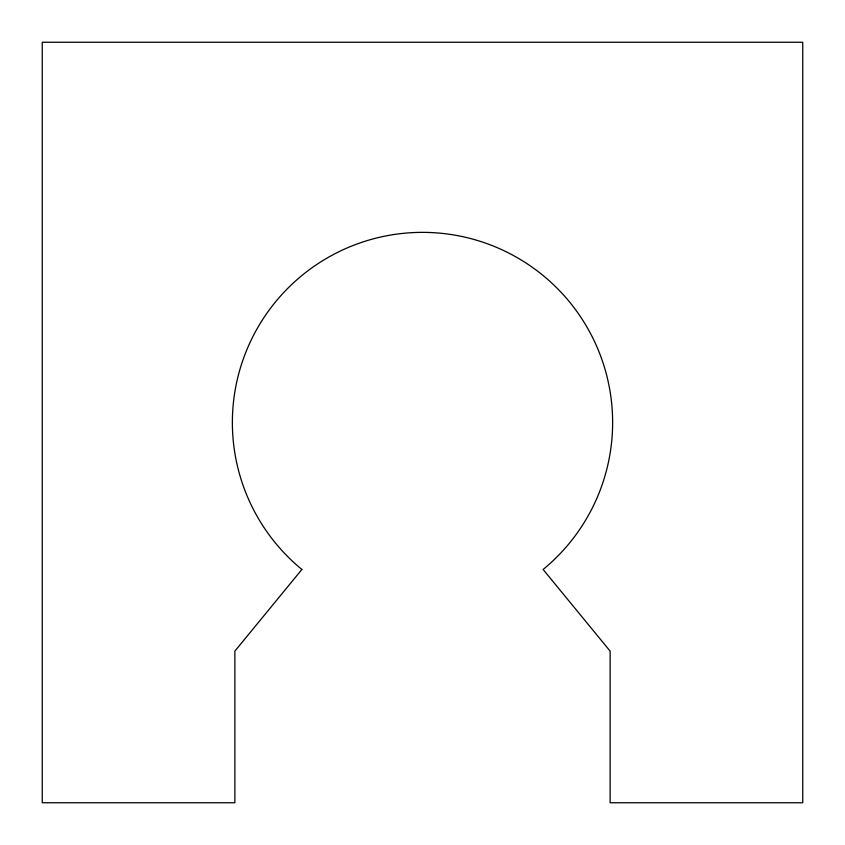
<?xml version="1.0" encoding="UTF-8"?>
<svg xmlns="http://www.w3.org/2000/svg" width="845" height="845" viewBox="0 0 845 845"><rect width="100%" height="100%" fill="white"/><g stroke="black" fill="none" stroke-linecap="round" stroke-linejoin="round"><path stroke-width="1.27" d="M301.887 569.467L234.878 651.115L234.878 802.75L42.25 802.75L42.25 42.25L802.75 42.25L802.75 802.75L610.122 802.75L610.122 651.115L543.113 569.467A190.125 190.125 0 0 0 561.27 292.528A190.125 190.125 0 0 0 283.73 292.528A190.125 190.125 0 0 0 301.887 569.467"/></g></svg>
